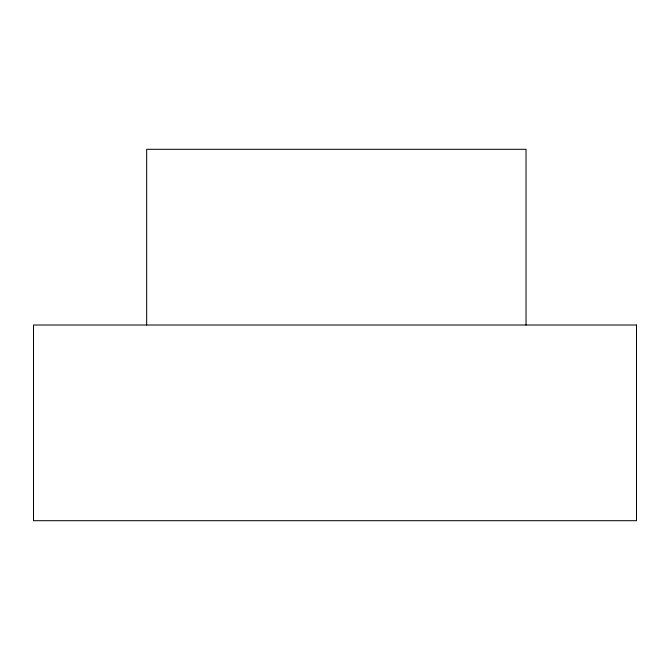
<?xml version="1.0" encoding="UTF-8"?>
<svg xmlns="http://www.w3.org/2000/svg" width="670" height="670" viewBox="0 0 670 670"><rect width="100%" height="100%" fill="white"/><g stroke="black" fill="none" stroke-linecap="round" stroke-linejoin="round"><path stroke-width="1" d="M526.034 325.017L526.034 149.301L146.663 149.301L146.663 325.017M636.5 325.017L33.5 325.017L33.5 520.699L636.5 520.699L636.5 325.017"/></g></svg>
